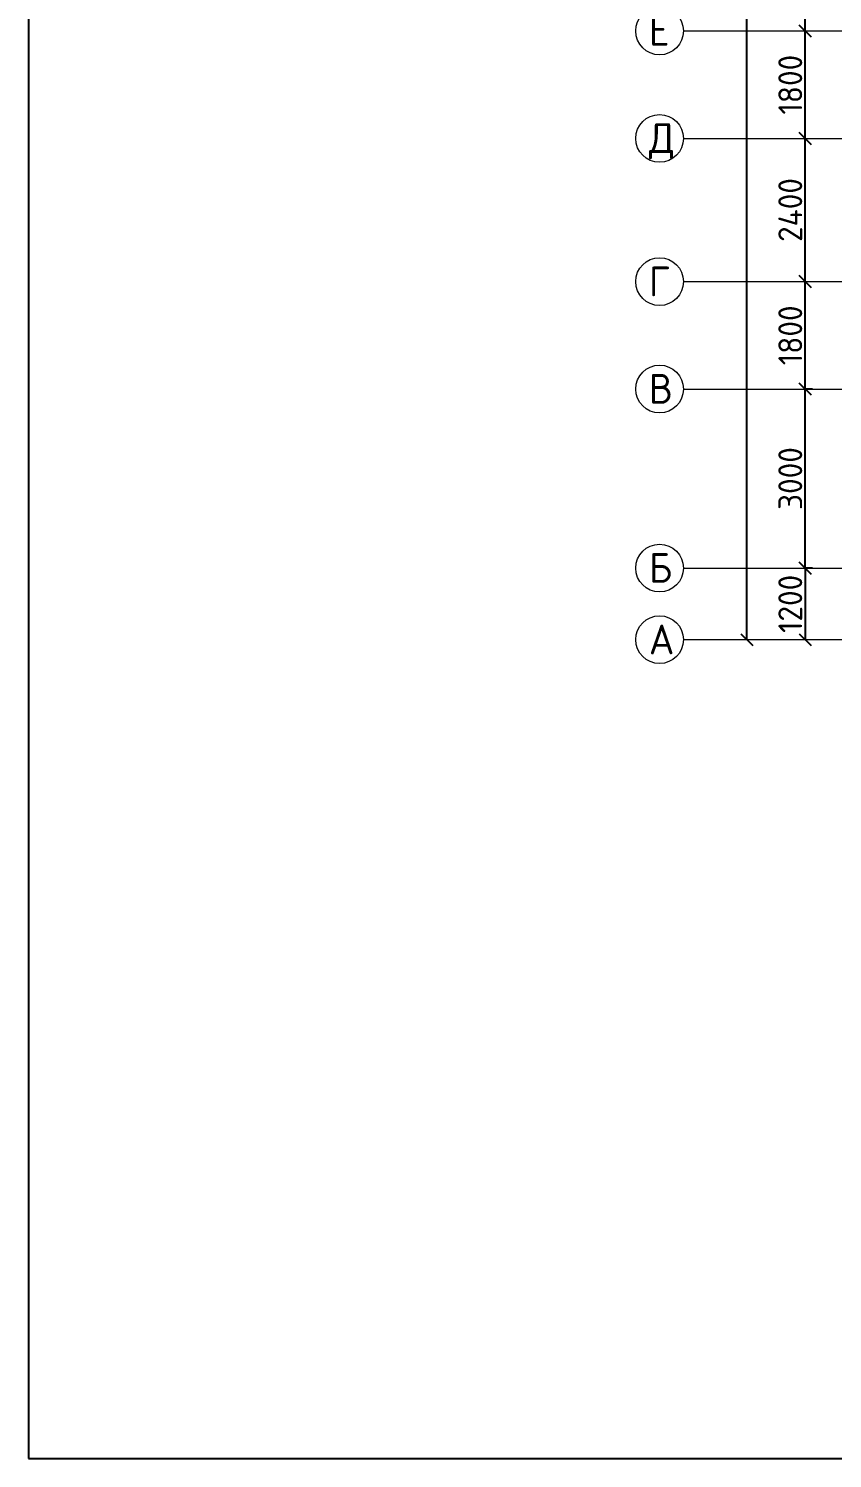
# Model space of a CAD drawing. Header units: millimetres. Extents: x -10163 to 1081624, y -5450 to 230390.
# Drawn here: x 276400 to 289865, y -5250 to 18710 of the extents above; entities that cross this region are included whole.
import ezdxf

# ---------------------------------------------------------------- set-up
doc = ezdxf.new("R2010")
doc.units = ezdxf.units.MM
doc.header["$PDMODE"] = 35
doc.linetypes.add('Штрих-пунктир', pattern=[24, 20, -1.5, 1, -1.5])
for name, color, linetype in [('Анкеровка', 30, 'Continuous'), ('Кровля', 92, 'Continuous'), ('Оси 2', 253, 'Continuous'), ('Покрытия', 50, 'Continuous')]:
    doc.layers.add(name, color=color, linetype=linetype)
doc.styles.add('ГОСТ', font='GOST Common.ttf', dxfattribs={"height": 400})
doc.dimstyles.new('ГОСТ', dxfattribs={"dimtxt": 400, "dimasz": 200, "dimexe": 0.18, "dimexo": 0.0625, "dimgap": 50, "dimtad": 1, "dimdec": 0, "dimzin": 0, "dimdsep": 46, "dimtxsty": 'ГОСТ', "dimblk": 'OBLIQUE', "dimcen": 0.09, "dimadec": 0, "dimazin": 0, "dimtfac": 1, "dimtdec": 0, "dimtofl": 0, "dimtmove": 0, "dimatfit": 3, "dimldrblk": 'NONE', "dimfxl": 1, "dimtolj": 1, "dimtzin": 0, "dimarcsym": 0})

# ---------------------------------------------------------------- blocks, each defined once
blk = doc.blocks.new('_Oblique')
at = {"color": 0, "linetype": 'ByBlock', "lineweight": -2}
blk.add_line((-0.5, -0.5), (0.5, 0.5), dxfattribs=at)
blk = doc.blocks.new('*D903')
at = {"layer": 'Defpoints', "color": 0, "transparency": 16777216}
for p in [(289410, 12670), (289530, 12670), (289530, 9670)]:
    blk.add_point(p, dxfattribs=at)
at = {"layer": 'Покрытия', "color": 0, "lineweight": -2, "transparency": 16777216}
for p, q in [((289529.9375, 12670), (289409.82, 12670)), ((289410, 9670), (289410, 12670)), ((289529.9375, 9670), (289409.82, 9670))]:
    blk.add_line(p, q, dxfattribs=at)
at = {"layer": 'Покрытия', "color": 0, "lineweight": -2, "transparency": 16777216, "xscale": 200, "yscale": 200, "zscale": 200}
for p, rotation in [((289410, 12670), 90), ((289410, 9670), 270)]:
    blk.add_blockref('_Oblique', p, dxfattribs=dict(at, rotation=rotation))
at = {"layer": 'Покрытия', "color": 0, "lineweight": 9, "transparency": 16777216, "insert": (289160, 11170), "char_height": 400, "attachment_point": 5, "rotation": 90, "style": 'ГОСТ'}
blk.add_mtext('\\A1;3000', dxfattribs=at)
blk = doc.blocks.new('_None')
blk = doc.blocks.new('*D904')
at = {"layer": 'Defpoints', "color": 0, "lineweight": -3, "transparency": 16777216}
for p in [(289410, 14470), (289410, 14470), (289530, 12670)]:
    blk.add_point(p, dxfattribs=at)
at = {"layer": 'Покрытия', "color": 0, "lineweight": -2, "transparency": 16777216}
for p, q in [((289410, 12670), (289410, 14470)), ((289410.0625, 14470), (289410.18, 14470)), ((289529.9375, 12670), (289409.82, 12670))]:
    blk.add_line(p, q, dxfattribs=at)
at = {"layer": 'Покрытия', "color": 0, "lineweight": -2, "transparency": 16777216, "xscale": 200, "yscale": 200, "zscale": 200}
for p, rotation in [((289410, 14470), 90), ((289410, 12670), 270)]:
    blk.add_blockref('_Oblique', p, dxfattribs=dict(at, rotation=rotation))
at = {"layer": 'Покрытия', "color": 0, "lineweight": 9, "transparency": 16777216, "insert": (289160, 13570), "char_height": 400, "attachment_point": 5, "rotation": 90, "style": 'ГОСТ'}
blk.add_mtext('\\A1;1800', dxfattribs=at)
blk = doc.blocks.new('*D905')
at = {"layer": 'Defpoints', "color": 0, "lineweight": -3, "transparency": 16777216}
for p in [(289410, 16870), (289410, 16870), (289410, 14470)]:
    blk.add_point(p, dxfattribs=at)
at = {"layer": 'Покрытия', "color": 0, "lineweight": -2, "transparency": 16777216}
for p, q in [((289410, 14470), (289410, 16870)), ((289410.0625, 16870), (289410.18, 16870)), ((289410.0625, 14470), (289410.18, 14470))]:
    blk.add_line(p, q, dxfattribs=at)
at = {"layer": 'Покрытия', "color": 0, "lineweight": -2, "transparency": 16777216, "xscale": 200, "yscale": 200, "zscale": 200}
for p, rotation in [((289410, 16870), 90), ((289410, 14470), 270)]:
    blk.add_blockref('_Oblique', p, dxfattribs=dict(at, rotation=rotation))
at = {"layer": 'Покрытия', "color": 0, "lineweight": 9, "transparency": 16777216, "insert": (289160, 15670), "char_height": 400, "attachment_point": 5, "rotation": 90, "style": 'ГОСТ'}
blk.add_mtext('\\A1;2400', dxfattribs=at)
blk = doc.blocks.new('*D906')
at = {"layer": 'Defpoints', "color": 0, "lineweight": -3, "transparency": 16777216}
for p in [(289410, 18670), (289410, 18670), (289410, 16870)]:
    blk.add_point(p, dxfattribs=at)
at = {"layer": 'Покрытия', "color": 0, "lineweight": -2, "transparency": 16777216}
for p, q in [((289410, 16870), (289410, 18670)), ((289410.0625, 18670), (289410.18, 18670)), ((289410.0625, 16870), (289410.18, 16870))]:
    blk.add_line(p, q, dxfattribs=at)
at = {"layer": 'Покрытия', "color": 0, "lineweight": -2, "transparency": 16777216, "xscale": 200, "yscale": 200, "zscale": 200}
for p, rotation in [((289410, 18670), 90), ((289410, 16870), 270)]:
    blk.add_blockref('_Oblique', p, dxfattribs=dict(at, rotation=rotation))
at = {"layer": 'Покрытия', "color": 0, "lineweight": 9, "transparency": 16777216, "insert": (289160, 17770), "char_height": 400, "attachment_point": 5, "rotation": 90, "style": 'ГОСТ'}
blk.add_mtext('\\A1;1800', dxfattribs=at)
blk = doc.blocks.new('*D907')
at = {"layer": 'Defpoints', "color": 0, "lineweight": -3, "transparency": 16777216}
for p in [(289410, 21070), (289410, 21070), (289410, 18670)]:
    blk.add_point(p, dxfattribs=at)
at = {"layer": 'Покрытия', "color": 0, "lineweight": -2, "transparency": 16777216}
for p, q in [((289410, 18670), (289410, 21070)), ((289410.0625, 21070), (289410.18, 21070)), ((289410.0625, 18670), (289410.18, 18670))]:
    blk.add_line(p, q, dxfattribs=at)
at = {"layer": 'Покрытия', "color": 0, "lineweight": -2, "transparency": 16777216, "xscale": 200, "yscale": 200, "zscale": 200}
for p, rotation in [((289410, 21070), 90), ((289410, 18670), 270)]:
    blk.add_blockref('_Oblique', p, dxfattribs=dict(at, rotation=rotation))
at = {"layer": 'Покрытия', "color": 0, "lineweight": 9, "transparency": 16777216, "insert": (289160, 19870), "char_height": 400, "attachment_point": 5, "rotation": 90, "style": 'ГОСТ'}
blk.add_mtext('\\A1;2400', dxfattribs=at)
blk = doc.blocks.new('*D913')
at = {"layer": 'Defpoints', "color": 0, "transparency": 16777216}
for p in [(288430, 31270), (288430, 31270), (288430, 8470)]:
    blk.add_point(p, dxfattribs=at)
at = {"layer": 'Покрытия', "color": 0, "lineweight": -2, "transparency": 16777216}
for p, q in [((288430, 8470), (288430, 31270)), ((288430.0625, 31270), (288430.18, 31270)), ((288430.0625, 8470), (288430.18, 8470))]:
    blk.add_line(p, q, dxfattribs=at)
at = {"layer": 'Покрытия', "color": 0, "lineweight": -2, "transparency": 16777216, "xscale": 200, "yscale": 200, "zscale": 200}
for p, rotation in [((288430, 31270), 90), ((288430, 8470), 270)]:
    blk.add_blockref('_Oblique', p, dxfattribs=dict(at, rotation=rotation))
at = {"layer": 'Покрытия', "color": 0, "lineweight": 9, "transparency": 16777216, "insert": (288180, 19870), "char_height": 400, "attachment_point": 5, "rotation": 90, "style": 'ГОСТ'}
blk.add_mtext('\\A1;22800', dxfattribs=at)
blk = doc.blocks.new('*D986')
at = {"layer": 'Defpoints', "color": 0, "ltscale": 10, "transparency": 16777216}
for p in [(289410.38, 9670), (289409.82, 8470), (289410.38, 8470)]:
    blk.add_point(p, dxfattribs=at)
at = {"layer": 'Кровля', "color": 0, "lineweight": -2, "ltscale": 10, "transparency": 16777216}
for p, q in [((289410.3175, 9670), (289409.64, 9670)), ((289409.82, 9670), (289409.82, 8470)), ((289410.3175, 8470), (289409.64, 8470))]:
    blk.add_line(p, q, dxfattribs=at)
at = {"layer": 'Кровля', "color": 0, "lineweight": -2, "ltscale": 10, "transparency": 16777216, "xscale": 200, "yscale": 200, "zscale": 200}
for p, rotation in [((289409.82, 9670), 90), ((289409.82, 8470), 270)]:
    blk.add_blockref('_Oblique', p, dxfattribs=dict(at, rotation=rotation))
at = {"layer": 'Кровля', "color": 0, "lineweight": 9, "ltscale": 10, "transparency": 16777216, "insert": (289159.82, 9070), "char_height": 400, "attachment_point": 5, "rotation": 90, "style": 'ГОСТ'}
blk.add_mtext('\\A1;1200', dxfattribs=at)

msp = doc.modelspace()

# ---------------------------------------------------------------- linework, layer by layer
at = {"layer": 'Анкеровка'}
msp.add_lwpolyline([(276400, -5250), (380890, -5250), (380890, 44700), (276400, 44700)], close=True, dxfattribs=at)
at = {"layer": 'Оси 2', "linetype": 'Штрих-пунктир', "lineweight": 9}
for p, q in [((287370, 18670), (323790, 18670)), ((287370, 18670), (323790, 18670)), ((287370, 16870), (323790, 16870)), ((287370, 16870), (323790, 16870)), ((287370, 14470), (315223.24, 14470)), ((287370, 14470), (315223.24, 14470)), ((287370, 12670), (323790, 12670)), ((287370, 12670), (323790, 12670)), ((287370, 9670), (323790, 9670)), ((287370, 9670), (323790, 9670)), ((287370, 8470), (323790, 8470)), ((287370, 8470), (323790, 8470))]:
    msp.add_line(p, q, dxfattribs=at)
at = {"layer": 'Оси 2', "lineweight": 9}
for centre in [(286970, 18670), (286970, 18670), (286970, 16870), (286970, 16870), (286970, 14470), (286970, 14470), (286970, 12670), (286970, 12670), (286970, 9670), (286970, 9670), (286970, 8470), (286970, 8470)]:
    msp.add_circle(centre, 400, dxfattribs=at)

# ---------------------------------------------------------------- texts
at = {"layer": 'Оси 2', "lineweight": 9, "char_height": 500, "attachment_point": 1, "style": 'ГОСТ'}
for s, insert in [('Е', (286790.634, 18923.722)), ('Д', (286790.634, 17123.722)), ('Г', (286790.634, 14723.722)), ('В', (286790.634, 12923.722)), ('Б', (286790.634, 9923.722)), ('А', (286790.634, 8723.722))]:
    msp.add_mtext_dynamic_manual_height_columns(s, width=529.33393, gutter_width=12.5, heights=[0], dxfattribs=dict(at, insert=insert))

# ---------------------------------------------------------------- dimensions: what is measured, and where the dimension line sits
at = {"layer": 'Кровля', "lineweight": 9, "ltscale": 10}
dim = msp.add_linear_dim(base=(289409.82, 8470), p1=(289410.38, 9670), p2=(289410.38, 8470), angle=90, dimstyle='ГОСТ', dxfattribs=at)
dim.commit()
dim.dimension.update_dxf_attribs({"geometry": '*D986', "text_midpoint": (289159.82, 9070)})
at = {"layer": 'Покрытия', "lineweight": 9}
for base, p1, p2, picture, middle in [((288430, 31270), (288430, 8470), (288430, 31270), '*D913', (288180, 19870)), ((289410, 12670), (289530, 9670), (289530, 12670), '*D903', (289160, 11170))]:
    dim = msp.add_linear_dim(base=base, p1=p1, p2=p2, angle=90, dimstyle='ГОСТ', dxfattribs=at)
    dim.commit()
    dim.dimension.update_dxf_attribs({"geometry": picture, "text_midpoint": middle})
for base, p1, p2, picture, middle in [((289410, 21070), (289410, 18670), (289410, 21070), '*D907', (289160, 19870)), ((289410, 18670), (289410, 16870), (289410, 18670), '*D906', (289160, 17770)), ((289410, 16870), (289410, 14470), (289410, 16870), '*D905', (289160, 15670)), ((289410, 14470), (289530, 12670), (289410, 14470), '*D904', (289160, 13570))]:
    dim = msp.add_linear_dim(base=base, p1=p1, p2=p2, angle=90, dimstyle='ГОСТ', override={"dimtmove": 1}, dxfattribs=at)
    dim.commit()
    dim.dimension.update_dxf_attribs({"geometry": picture, "text_midpoint": middle})

doc.saveas('drawing.dxf')
